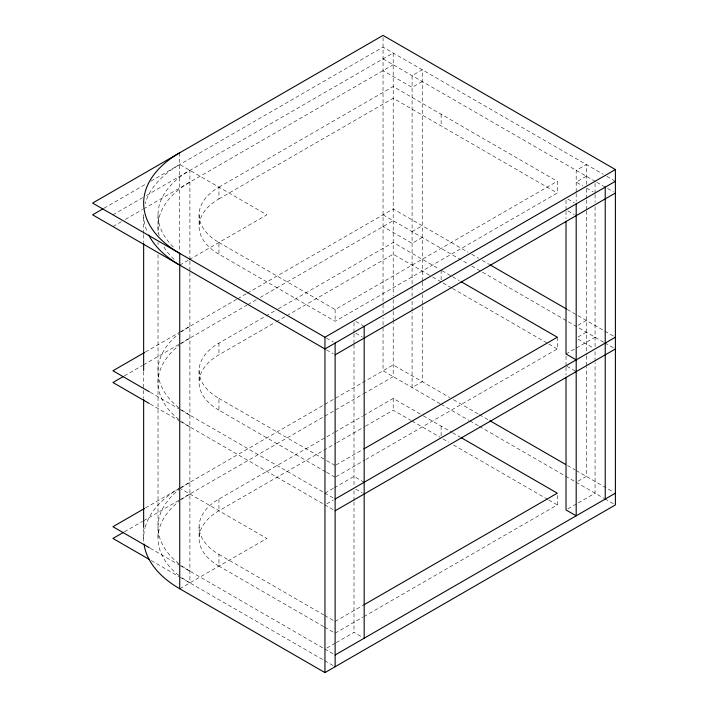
<?xml version="1.0" encoding="UTF-8"?>
<svg xmlns="http://www.w3.org/2000/svg" width="708" height="708" viewBox="0 0 708 708"><rect width="100%" height="100%" fill="white"/><g stroke="black" fill="none" stroke-linecap="round" stroke-linejoin="round"><path stroke-width="0.53" stroke-dasharray="3.54 2.66" d="M104.067 208.205L147.06 183.381M150.884 181.177L383.046 47.135L603.216 174.257M112.935 214.825L142.591 197.7M146.414 195.488L393.206 53.003L393.206 296.006M112.935 226.56L121.546 221.586M125.369 219.383L142.591 209.435M143.547 208.887L393.206 64.747M218.949 187.151L393.206 86.544L557.311 181.283L557.311 193.018L335.123 321.299L218.949 254.225A67.773 39.126 0 0 1 218.949 198.895L218.949 187.151A67.773 39.126 0 0 0 218.949 242.49L218.949 254.225M218.949 198.895L393.206 98.279L557.311 193.018M422.251 81.517L412.091 87.385L383.046 70.614M179.735 265.128L188.355 260.155M189.31 259.597L266.872 214.825L179.735 164.513A123.219 71.145 0 0 0 145.167 203.692M145.459 351.991L178.938 332.663M179.894 332.114L236.755 299.28M237.711 298.732L246.313 293.767M247.269 293.209L393.206 208.957L468.05 252.163M124.413 375.877L142.591 365.39M143.547 364.832L178.938 344.398M179.894 343.849L246.853 305.192M247.809 304.635L256.836 299.431M260.243 297.457L393.206 220.692M325.6 471.749L218.949 410.171L218.949 398.436A67.773 39.126 0 0 1 218.949 343.097L277.35 309.378M278.315 308.83L393.206 242.49L439.252 269.075M412.091 231.596L422.251 225.719M218.949 410.171A67.773 39.126 0 0 1 218.949 354.841L275.439 322.22M276.394 321.671L285.97 316.14M286.926 315.591L393.206 254.225L431.738 276.474M422.251 237.463L412.091 243.331L383.046 226.56M218.949 242.49L335.123 309.564L557.311 181.283M586.348 176.257L576.188 182.124L582.79 185.939M145.459 507.937L178.938 488.609M179.894 488.06L393.206 364.903L449.713 397.524M124.413 531.823L142.591 521.336M143.547 520.778L178.938 500.344M179.894 499.795L362.664 394.276M363.558 393.763L393.206 376.638L393.206 322.521M323.698 626.598L218.949 566.126L218.949 554.382A67.773 39.126 0 0 1 218.949 499.051L333.849 432.712M334.804 432.163L362.567 416.127M363.523 415.578L393.206 398.436L422.34 415.26M218.949 566.126A67.773 39.126 0 0 1 218.949 510.787L335.76 443.341M336.716 442.792L364.487 426.756M365.443 426.207L393.206 410.18L411.065 420.481M336.079 464.952L362.894 449.474M578.038 325.264L586.348 320.467M336.079 476.696L364.806 460.103M365.771 459.554L557.311 348.973L557.311 337.229M578.038 336.999L586.348 332.202M324.954 493.175L333.388 488.308M334.326 487.768L354 476.404L364.169 482.281M566.019 354L575.392 348.593M576.33 348.053L595.065 337.229M179.735 588.755L266.872 538.452L179.735 488.148M326.831 503.83L333.388 500.043M335.123 621.456L362.894 605.42M578.038 481.21L586.348 476.413L586.348 366.912M335.123 633.191L362.894 617.164M363.85 616.606L557.311 504.919L557.311 495.317M326.831 648.041L335.265 643.174M336.203 642.634L354 632.359L362.319 637.156M567.896 508.866L577.259 503.459M578.197 502.919L595.065 493.175L595.065 362.673M606.774 176.31L614.455 180.744M383.046 58.879L595.862 181.744M596.8 182.283L613.482 191.912M586.569 188.116L593.18 191.93M567.869 199.116L574.338 202.851M567.869 210.86L574.338 214.595M471.74 254.296L478.546 258.216M482.272 260.376L489.033 264.279M567.267 309.449L613.482 336.123M383.046 214.825L468.05 263.898M471.74 266.031L603.906 342.336M604.862 342.884L613.482 347.867M578.073 339.159L594.118 348.424M442.084 270.713L451.607 276.209M452.562 276.757L459.226 280.607M432.676 277.014L441.128 281.899M443.04 282.996L451.607 287.944M452.562 288.492L547.788 343.469M548.735 344.026L557.311 348.973M566.94 366.275L576.188 371.603M355.85 321.529L363.239 325.795M355.85 333.264L362.319 336.999M453.545 399.737L478.44 414.109M479.405 414.667L488.98 420.198M567.506 465.537L575.17 469.953M576.126 470.51L613.517 492.095M326.503 338.123L333.273 342.035M440.137 403.737L383.046 370.771L383.046 317.68M441.093 404.286L468.864 420.322M469.829 420.871L478.44 425.853M479.405 426.402L564.639 475.617M565.595 476.165L575.17 481.697M576.126 482.245L603.906 498.282M604.862 498.839L613.482 503.813M326.503 349.858L333.202 353.734M423.278 415.8L451.607 432.154M452.562 432.703L460.173 437.101M412.003 421.03L440.19 437.305M443.04 438.942L448.748 442.243M453.509 444.987L547.788 499.423M548.735 499.972L557.311 504.919M218.949 398.436L325.6 460.014M326.547 460.563L335.123 465.51M326.547 472.298L335.123 477.245M355.85 489.21L362.319 492.945M150.291 392.329L179.018 408.923M179.974 409.472L323.999 492.626M324.583 492.963L333.202 497.936M150.291 404.073L179.018 420.658M179.974 421.207L323.999 504.361M324.583 504.698L333.202 509.68M218.949 554.382L323.698 614.863M324.645 615.411L333.22 620.358M324.645 627.146L333.22 632.094M150.291 548.275L179.018 564.869M179.974 565.418L323.653 648.378M324.583 648.909L333.273 653.927M151.246 560.568L179.018 576.604M179.974 577.162L323.653 660.113M324.583 660.653L333.211 665.626M595.065 183.416L595.065 193.452M595.065 194.558L595.065 202.302M595.065 206.718L595.065 348.973M595.065 351.611L595.065 361.567M586.348 184.425L586.348 164.513L576.188 170.389L576.188 192.505M586.348 188.85L586.348 198.806M586.348 199.913L586.348 209.86M586.348 210.966L586.348 354.752M586.348 355.859L586.348 365.806M576.188 193.611L576.188 201.355M566.019 200.187L566.019 210.223M566.019 211.329L566.019 219.064M566.019 356.133L566.019 366.169M566.019 367.275L566.019 375.01M441.128 114.209L441.128 125.953M441.128 270.155L441.128 279.766M441.128 426.11L441.128 436.774M422.251 281.023L422.251 69.773L412.091 75.641L412.091 296.847M422.251 282.129L422.251 289.873M422.251 294.298L422.251 305.352M422.251 306.458L422.251 381.674L412.091 387.541L412.091 312.334M412.091 301.272L412.091 311.228M393.206 299.643L393.206 310.706M393.206 311.467L393.206 321.768M393.206 398.436L393.206 410.18M383.046 37.533L383.046 313.334M354 322.591L354 332.627M354 333.734L354 343.69M354 344.796L354 486.361M354 490.786L354 500.742M354 501.848L354 632.359M335.123 309.564L335.123 321.299M218.949 343.097L218.949 354.841M218.949 499.051L218.949 510.787M199.098 214.825L199.098 226.56M199.098 370.771L199.098 382.506M199.098 526.717L199.098 538.452M189.903 259.854L189.903 170.389A108.846 62.844 0 0 0 174.062 247.658M189.903 260.96L189.903 271.403M189.903 272.509L189.903 582.888A108.846 62.844 0 0 1 181.39 577.356M179.735 152.778L179.735 251.774M158.026 214.825L158.026 233.596M158.026 242.437L158.026 244.641M158.026 254.588L158.026 538.452M143.644 233.596L143.644 214.825A123.219 71.145 0 0 0 147.052 231.428M143.644 234.702L143.644 242.437M143.644 371.665L143.644 389.338M143.644 390.444L143.644 398.179M143.644 528.513L143.644 538.452M174.062 259.394A108.846 62.844 0 0 1 163.353 245.977M159.15 235.578A108.846 62.844 0 0 1 189.903 182.124M189.903 571.152A108.846 62.844 0 0 1 181.39 565.621M178.814 563.656A108.846 62.844 0 0 1 178.814 489.777M181.39 487.812A108.846 62.844 0 0 1 189.903 482.281M178.814 575.392A108.846 62.844 0 0 1 178.814 501.512M181.39 499.547A108.846 62.844 0 0 1 189.903 494.016M143.742 541.248A123.219 71.145 0 0 1 144.919 528.248M145.167 527.327A123.219 71.145 0 0 1 178.885 488.644M189.903 415.207A108.846 62.844 0 0 1 181.39 409.675M178.814 407.702A108.846 62.844 0 0 1 178.814 333.831M181.39 331.866A108.846 62.844 0 0 1 189.903 326.335M189.903 426.942A108.846 62.844 0 0 1 181.39 421.41M178.814 419.446A108.846 62.844 0 0 1 178.814 345.566M181.39 343.601A108.846 62.844 0 0 1 189.903 338.07"/><path stroke-width="1.06" d="M103.111 208.754L92.606 214.825L324.954 348.964L615.394 181.283M144.503 352.54L112.935 370.771L149.326 391.781M123.457 376.435L112.935 382.506L149.326 403.516M615.394 169.548L383.046 35.4L92.606 203.081L324.954 337.229L615.394 169.548L615.394 504.919L324.954 672.6L179.735 588.755A123.219 71.145 0 0 1 144.025 544.036M335.123 354.841L615.394 193.018M144.503 508.494L112.935 526.717L149.326 547.726M123.457 532.381L112.935 538.452L149.326 559.462M363.85 448.925L557.311 337.229L461.129 281.704M335.123 499.043L615.394 337.229M335.123 510.787L615.394 348.973M363.85 604.871L557.311 493.175L461.129 437.65M335.123 654.997L615.394 493.175M489.936 264.801L566.312 308.9M576.188 359.868L566.019 354L566.019 221.277M489.936 420.747L565.595 464.43M605.225 187.151L605.225 499.051M576.188 203.922L576.188 515.813L566.019 509.946L566.019 377.222M364.169 326.326L364.169 638.227M335.123 343.097L335.123 666.732M324.954 337.229L324.954 672.6M179.735 588.755L179.735 253.384A123.219 71.145 0 0 1 179.735 152.778M143.644 243.543L143.644 370.558M143.644 399.277L143.644 527.407M179.735 265.128A123.219 71.145 0 0 1 148.724 235.029"/></g></svg>
